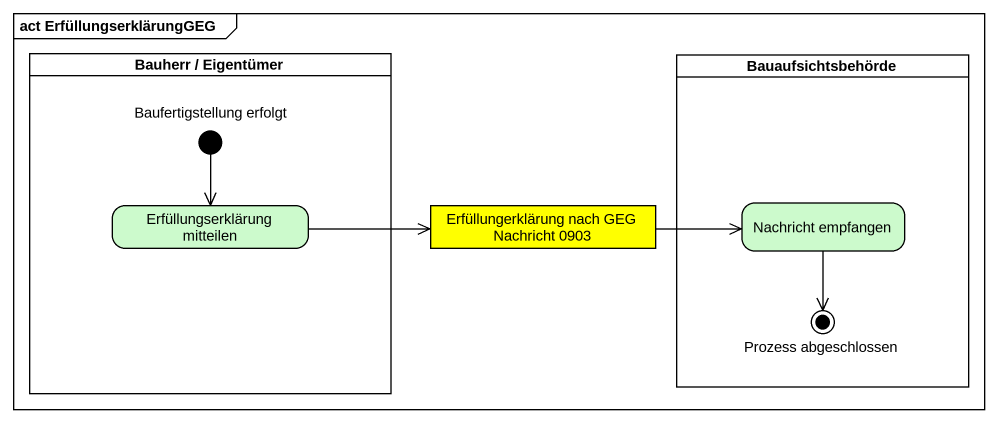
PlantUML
@startuml
mainframe act ErfüllungserklärungGEG
hide empty description
state "Bauherr / Eigentümer" as Bauherr_Eigentümer <<partition>> {
  state "Baufertigstellung erfolgt" as Baufertigstellung_erfolgt <<start>>
  state "Erfüllungserklärung mitteilen" as Erfüllungserklärung #CCFACC
}
state Bauaufsichtsbehörde <<partition>> {
  state "Nachricht empfangen" as Nachricht_empfangen #CCFACC
  state "Prozess abgeschlossen" as Prozess_abgeschlossen <<end>>
}
state "Erfüllungerklärung nach GEG Nachricht 0903" as Erfüllungerklärung_nach_GEG <<object>> #FFFF00
Baufertigstellung_erfolgt --> Erfüllungserklärung
Erfüllungserklärung -right-> Erfüllungerklärung_nach_GEG
Erfüllungerklärung_nach_GEG -right-> Nachricht_empfangen
Nachricht_empfangen --> Prozess_abgeschlossen
@enduml
